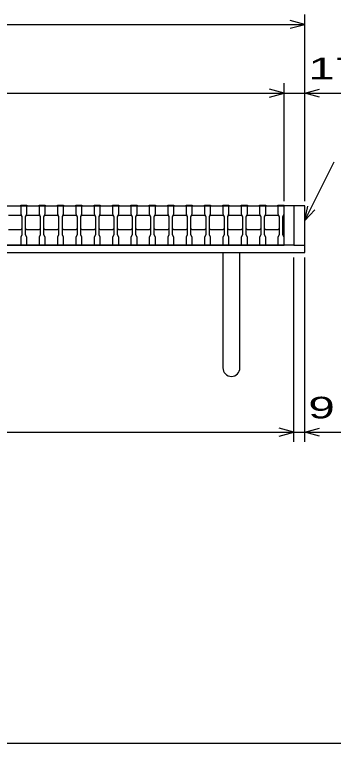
# Model space of a CAD drawing. Units: millimetres, scale not verified. Extents: x -1456 to 1389, y -1026 to 839.
# Drawn here: x -703 to -443, y -921 to -327 of the extents above; entities that cross this region are included whole.
import ezdxf
from ezdxf.enums import TextEntityAlignment as Align

# ---------------------------------------------------------------- set-up
doc = ezdxf.new("R2010")
doc.units = ezdxf.units.MM
doc.header["$LTSCALE"] = 8
for name, color, linetype, lineweight in [('0_2', 150, 'Continuous', 25), ('16', 3, 'Continuous', 25), ('19', 6, 'Continuous', 25), ('22', 4, 'Continuous', 25)]:
    doc.layers.add(name, color=color, linetype=linetype, lineweight=lineweight)
doc.styles.add('ベクトル', font='')
doc.styles.get('ベクトル').set_extended_font_data('ベクトル')

msp = doc.modelspace()

# ---------------------------------------------------------------- linework, layer by layer
at = {"layer": '0_2'}
msp.add_line((1388.8, -921.2), (-1379.2, -921.2), dxfattribs=at)
at = {"layer": '16'}
for p, q in [((-983, -483), (-483, -483)), ((-698, -483), (-698, -482.3)), ((-698, -482.3), (-693, -482.3)), ((-698, -483), (-698, -489.5)), ((-693, -483), (-698, -483)), ((-693, -482.3), (-693, -483)), ((-693, -489.5), (-693, -483)), ((-683, -483), (-683, -482.3)), ((-683, -482.3), (-678, -482.3)), ((-683, -483), (-683, -489.5)), ((-678, -483), (-683, -483)), ((-678, -482.3), (-678, -483)), ((-678, -489.5), (-678, -483)), ((-668, -483), (-668, -482.3)), ((-668, -482.3), (-663, -482.3)), ((-668, -483), (-668, -489.5)), ((-663, -483), (-668, -483)), ((-663, -482.3), (-663, -483)), ((-663, -489.5), (-663, -483)), ((-653, -483), (-653, -482.3)), ((-653, -482.3), (-648, -482.3)), ((-653, -483), (-653, -489.5)), ((-648, -483), (-653, -483)), ((-648, -482.3), (-648, -483)), ((-648, -489.5), (-648, -483)), ((-638, -483), (-638, -482.3)), ((-638, -482.3), (-633, -482.3)), ((-638, -483), (-638, -489.5)), ((-633, -483), (-638, -483)), ((-633, -482.3), (-633, -483)), ((-633, -489.5), (-633, -483)), ((-623, -483), (-623, -482.3)), ((-623, -482.3), (-618, -482.3)), ((-623, -483), (-623, -489.5)), ((-618, -483), (-623, -483)), ((-618, -482.3), (-618, -483)), ((-618, -489.5), (-618, -483)), ((-608, -483), (-608, -482.3)), ((-608, -482.3), (-603, -482.3)), ((-608, -483), (-608, -489.5)), ((-603, -483), (-608, -483)), ((-603, -482.3), (-603, -483)), ((-603, -489.5), (-603, -483)), ((-593, -483), (-593, -482.3)), ((-593, -482.3), (-588, -482.3)), ((-593, -483), (-593, -489.5)), ((-588, -483), (-593, -483)), ((-588, -482.3), (-588, -483)), ((-588, -489.5), (-588, -483)), ((-578, -483), (-578, -482.3)), ((-578, -482.3), (-573, -482.3)), ((-578, -483), (-578, -489.5)), ((-573, -483), (-578, -483)), ((-573, -482.3), (-573, -483)), ((-573, -489.5), (-573, -483)), ((-563, -483), (-563, -482.3)), ((-563, -482.3), (-558, -482.3)), ((-563, -483), (-563, -489.5)), ((-558, -483), (-563, -483)), ((-558, -482.3), (-558, -483)), ((-558, -489.5), (-558, -483)), ((-548, -483), (-548, -482.3)), ((-548, -482.3), (-543, -482.3)), ((-548, -483), (-548, -489.5)), ((-543, -483), (-548, -483)), ((-543, -482.3), (-543, -483)), ((-543, -489.5), (-543, -483)), ((-533, -483), (-533, -482.3)), ((-533, -482.3), (-528, -482.3)), ((-533, -483), (-533, -489.5)), ((-528, -483), (-533, -483)), ((-528, -482.3), (-528, -483)), ((-528, -489.5), (-528, -483)), ((-518, -483), (-518, -482.3)), ((-518, -482.3), (-513, -482.3)), ((-518, -483), (-518, -489.5)), ((-513, -483), (-518, -483)), ((-513, -482.3), (-513, -483)), ((-513, -489.5), (-513, -483)), ((-503, -483), (-503, -482.3)), ((-503, -482.3), (-498, -482.3)), ((-503, -483), (-503, -489.5)), ((-498, -483), (-503, -483)), ((-498, -482.3), (-498, -483)), ((-498, -489.5), (-498, -483)), ((-488, -483), (-488, -482.3)), ((-488, -482.3), (-483, -482.3)), ((-488, -483), (-488, -489.5)), ((-483, -483), (-488, -483)), ((-483, -482.3), (-483, -483)), ((-483, -489.5), (-483, -483)), ((-483, -515), (-483, -483)), ((-708, -490.5), (-698, -490.5)), ((-698, -489.5), (-697, -491.5)), ((-698, -490.5), (-697, -491.5)), ((-697, -491.5), (-697, -506.5)), ((-694, -491.5), (-693, -489.5)), ((-694, -491.5), (-693, -490.5)), ((-694, -506.5), (-694, -491.5)), ((-693, -490.5), (-683, -490.5)), ((-683, -489.5), (-682, -491.5)), ((-683, -490.5), (-682, -491.5)), ((-682, -491.5), (-682, -506.5)), ((-679, -491.5), (-678, -489.5)), ((-679, -491.5), (-678, -490.5)), ((-679, -506.5), (-679, -491.5)), ((-678, -490.5), (-668, -490.5)), ((-668, -489.5), (-667, -491.5)), ((-668, -490.5), (-667, -491.5)), ((-667, -491.5), (-667, -506.5)), ((-664, -491.5), (-663, -489.5)), ((-664, -491.5), (-663, -490.5)), ((-664, -506.5), (-664, -491.5)), ((-663, -490.5), (-653, -490.5)), ((-653, -489.5), (-652, -491.5)), ((-653, -490.5), (-652, -491.5)), ((-652, -491.5), (-652, -506.5)), ((-649, -491.5), (-648, -489.5)), ((-649, -491.5), (-648, -490.5)), ((-649, -506.5), (-649, -491.5)), ((-648, -490.5), (-638, -490.5)), ((-638, -489.5), (-637, -491.5)), ((-638, -490.5), (-637, -491.5)), ((-637, -491.5), (-637, -506.5)), ((-634, -491.5), (-633, -489.5)), ((-634, -491.5), (-633, -490.5)), ((-634, -506.5), (-634, -491.5)), ((-633, -490.5), (-623, -490.5)), ((-623, -489.5), (-622, -491.5)), ((-623, -490.5), (-622, -491.5)), ((-622, -491.5), (-622, -506.5)), ((-619, -491.5), (-618, -489.5)), ((-619, -491.5), (-618, -490.5)), ((-619, -506.5), (-619, -491.5)), ((-618, -490.5), (-608, -490.5)), ((-608, -489.5), (-607, -491.5)), ((-608, -490.5), (-607, -491.5)), ((-607, -491.5), (-607, -506.5)), ((-604, -491.5), (-603, -489.5)), ((-604, -491.5), (-603, -490.5)), ((-604, -506.5), (-604, -491.5)), ((-603, -490.5), (-593, -490.5)), ((-593, -489.5), (-592, -491.5)), ((-593, -490.5), (-592, -491.5)), ((-592, -491.5), (-592, -506.5)), ((-589, -491.5), (-588, -489.5)), ((-589, -491.5), (-588, -490.5)), ((-589, -506.5), (-589, -491.5)), ((-588, -490.5), (-578, -490.5)), ((-578, -489.5), (-577, -491.5)), ((-578, -490.5), (-577, -491.5)), ((-577, -491.5), (-577, -506.5)), ((-574, -491.5), (-573, -489.5)), ((-574, -491.5), (-573, -490.5)), ((-574, -506.5), (-574, -491.5)), ((-573, -490.5), (-563, -490.5)), ((-563, -489.5), (-562, -491.5)), ((-563, -490.5), (-562, -491.5)), ((-562, -491.5), (-562, -506.5)), ((-559, -491.5), (-558, -489.5)), ((-559, -491.5), (-558, -490.5)), ((-559, -506.5), (-559, -491.5)), ((-558, -490.5), (-548, -490.5)), ((-548, -489.5), (-547, -491.5)), ((-548, -490.5), (-547, -491.5)), ((-547, -491.5), (-547, -506.5)), ((-544, -491.5), (-543, -489.5)), ((-544, -491.5), (-543, -490.5)), ((-544, -506.5), (-544, -491.5)), ((-543, -490.5), (-533, -490.5)), ((-533, -489.5), (-532, -491.5)), ((-533, -490.5), (-532, -491.5)), ((-532, -491.5), (-532, -506.5)), ((-529, -491.5), (-528, -489.5)), ((-529, -491.5), (-528, -490.5)), ((-529, -506.5), (-529, -491.5)), ((-528, -490.5), (-518, -490.5)), ((-518, -489.5), (-517, -491.5)), ((-518, -490.5), (-517, -491.5)), ((-517, -491.5), (-517, -506.5)), ((-514, -491.5), (-513, -489.5)), ((-514, -491.5), (-513, -490.5)), ((-514, -506.5), (-514, -491.5)), ((-513, -490.5), (-503, -490.5)), ((-503, -489.5), (-502, -491.5)), ((-503, -490.5), (-502, -491.5)), ((-502, -491.5), (-502, -506.5)), ((-499, -491.5), (-498, -489.5)), ((-499, -491.5), (-498, -490.5)), ((-499, -506.5), (-499, -491.5)), ((-498, -490.5), (-488, -490.5)), ((-488, -489.5), (-487, -491.5)), ((-488, -490.5), (-487, -491.5)), ((-487, -491.5), (-487, -506.5)), ((-484, -491.5), (-483, -489.5)), ((-484, -506.5), (-484, -491.5)), ((-698, -502.5), (-708, -502.5)), ((-697, -501.5), (-698, -502.5)), ((-693, -502.5), (-694, -501.5)), ((-683, -502.5), (-693, -502.5)), ((-682, -501.5), (-683, -502.5)), ((-678, -502.5), (-679, -501.5)), ((-668, -502.5), (-678, -502.5)), ((-667, -501.5), (-668, -502.5)), ((-663, -502.5), (-664, -501.5)), ((-653, -502.5), (-663, -502.5)), ((-652, -501.5), (-653, -502.5)), ((-648, -502.5), (-649, -501.5)), ((-638, -502.5), (-648, -502.5)), ((-637, -501.5), (-638, -502.5)), ((-633, -502.5), (-634, -501.5)), ((-623, -502.5), (-633, -502.5)), ((-622, -501.5), (-623, -502.5)), ((-618, -502.5), (-619, -501.5)), ((-608, -502.5), (-618, -502.5)), ((-607, -501.5), (-608, -502.5)), ((-603, -502.5), (-604, -501.5)), ((-593, -502.5), (-603, -502.5)), ((-592, -501.5), (-593, -502.5)), ((-588, -502.5), (-589, -501.5)), ((-578, -502.5), (-588, -502.5)), ((-577, -501.5), (-578, -502.5)), ((-573, -502.5), (-574, -501.5)), ((-563, -502.5), (-573, -502.5)), ((-562, -501.5), (-563, -502.5)), ((-558, -502.5), (-559, -501.5)), ((-548, -502.5), (-558, -502.5)), ((-547, -501.5), (-548, -502.5)), ((-543, -502.5), (-544, -501.5)), ((-533, -502.5), (-543, -502.5)), ((-532, -501.5), (-533, -502.5)), ((-528, -502.5), (-529, -501.5)), ((-518, -502.5), (-528, -502.5)), ((-517, -501.5), (-518, -502.5)), ((-513, -502.5), (-514, -501.5)), ((-503, -502.5), (-513, -502.5)), ((-502, -501.5), (-503, -502.5)), ((-498, -502.5), (-499, -501.5)), ((-488, -502.5), (-498, -502.5)), ((-487, -501.5), (-488, -502.5)), ((-697, -506.5), (-698, -508.5)), ((-698, -508.5), (-698, -515)), ((-693, -508.5), (-694, -506.5)), ((-693, -515), (-693, -508.5)), ((-682, -506.5), (-683, -508.5)), ((-683, -508.5), (-683, -515)), ((-678, -508.5), (-679, -506.5)), ((-678, -515), (-678, -508.5)), ((-667, -506.5), (-668, -508.5)), ((-668, -508.5), (-668, -515)), ((-663, -508.5), (-664, -506.5)), ((-663, -515), (-663, -508.5)), ((-652, -506.5), (-653, -508.5)), ((-653, -508.5), (-653, -515)), ((-648, -508.5), (-649, -506.5)), ((-648, -515), (-648, -508.5)), ((-637, -506.5), (-638, -508.5)), ((-638, -508.5), (-638, -515)), ((-633, -508.5), (-634, -506.5)), ((-633, -515), (-633, -508.5)), ((-622, -506.5), (-623, -508.5)), ((-623, -508.5), (-623, -515)), ((-618, -508.5), (-619, -506.5)), ((-618, -515), (-618, -508.5)), ((-607, -506.5), (-608, -508.5)), ((-608, -508.5), (-608, -515)), ((-603, -508.5), (-604, -506.5)), ((-603, -515), (-603, -508.5)), ((-592, -506.5), (-593, -508.5)), ((-593, -508.5), (-593, -515)), ((-588, -508.5), (-589, -506.5)), ((-588, -515), (-588, -508.5)), ((-577, -506.5), (-578, -508.5)), ((-578, -508.5), (-578, -515)), ((-573, -508.5), (-574, -506.5)), ((-573, -515), (-573, -508.5)), ((-562, -506.5), (-563, -508.5)), ((-563, -508.5), (-563, -515)), ((-558, -508.5), (-559, -506.5)), ((-558, -515), (-558, -508.5)), ((-547, -506.5), (-548, -508.5)), ((-548, -508.5), (-548, -515)), ((-543, -508.5), (-544, -506.5)), ((-543, -515), (-543, -508.5)), ((-532, -506.5), (-533, -508.5)), ((-533, -508.5), (-533, -515)), ((-528, -508.5), (-529, -506.5)), ((-528, -515), (-528, -508.5)), ((-517, -506.5), (-518, -508.5)), ((-518, -508.5), (-518, -515)), ((-513, -508.5), (-514, -506.5)), ((-513, -515), (-513, -508.5)), ((-502, -506.5), (-503, -508.5)), ((-503, -508.5), (-503, -515)), ((-498, -508.5), (-499, -506.5)), ((-498, -515), (-498, -508.5)), ((-487, -506.5), (-488, -508.5)), ((-488, -508.5), (-488, -515)), ((-483, -508.5), (-484, -506.5)), ((-483, -515), (-483, -508.5)), ((-977, -515), (-483, -515)), ((-698, -515), (-693, -515)), ((-683, -515), (-678, -515)), ((-668, -515), (-663, -515)), ((-653, -515), (-648, -515)), ((-638, -515), (-633, -515)), ((-623, -515), (-618, -515)), ((-608, -515), (-603, -515)), ((-593, -515), (-588, -515)), ((-578, -515), (-573, -515)), ((-563, -515), (-558, -515)), ((-548, -515), (-543, -515)), ((-533, -515), (-528, -515)), ((-518, -515), (-513, -515)), ((-503, -515), (-498, -515)), ((-488, -515), (-483, -515))]:
    msp.add_line(p, q, dxfattribs=at)
at = {"layer": '19'}
for p, q in [((-466, -483), (-483, -483)), ((-475, -483), (-475, -515)), ((-466, -521), (-466, -483)), ((-475, -515), (-991, -515)), ((-475, -515), (-466, -515)), ((-1000, -521), (-466, -521)), ((-533, -521), (-533, -615)), ((-519, -615), (-519, -521))]:
    msp.add_line(p, q, dxfattribs=at)
msp.add_arc((-526, -615), 7, 180, 0, dxfattribs=at)
at = {"layer": '22'}
for p, q in [((-466, -335), (-478, -331.8)), ((-466, -479), (-466, -327)), ((-1000, -335), (-466, -335)), ((-478, -338.2), (-466, -335)), ((-483, -479), (-483, -383)), ((-466, -479), (-466, -383)), ((-983, -391), (-483, -391)), ((-483, -391), (-495, -387.8)), ((-495, -394.2), (-483, -391)), ((-483, -391), (-466, -391)), ((-466, -391), (-454, -387.8)), ((-454, -394.2), (-466, -391)), ((-466, -391), (-410, -391)), ((-466, -495), (-442, -447)), ((-466, -495), (-463.6, -483.32)), ((-466, -495), (-458, -486.2)), ((-475, -675.4), (-475, -525)), ((-466, -675.4), (-466, -525)), ((-475, -667.4), (-487, -664.2)), ((-466, -667.4), (-454, -664.2)), ((-991, -667.4), (-475, -667.4)), ((-487, -670.6), (-475, -667.4)), ((-475, -667.4), (-466, -667.4)), ((-454, -670.6), (-466, -667.4)), ((-466, -667.4), (-430, -667.4))]:
    msp.add_line(p, q, dxfattribs=at)

# ---------------------------------------------------------------- texts
at = {"layer": '22', "color": 2, "style": 'ベクトル', "width": 1.65}
for s, p in [(' 17 ', (-474, -371)), (' 9 ', (-474, -647.4))]:
    msp.add_text(s, height=17.6, dxfattribs=at).set_placement(p, align=Align.MIDDLE_LEFT)

doc.saveas('drawing.dxf')
